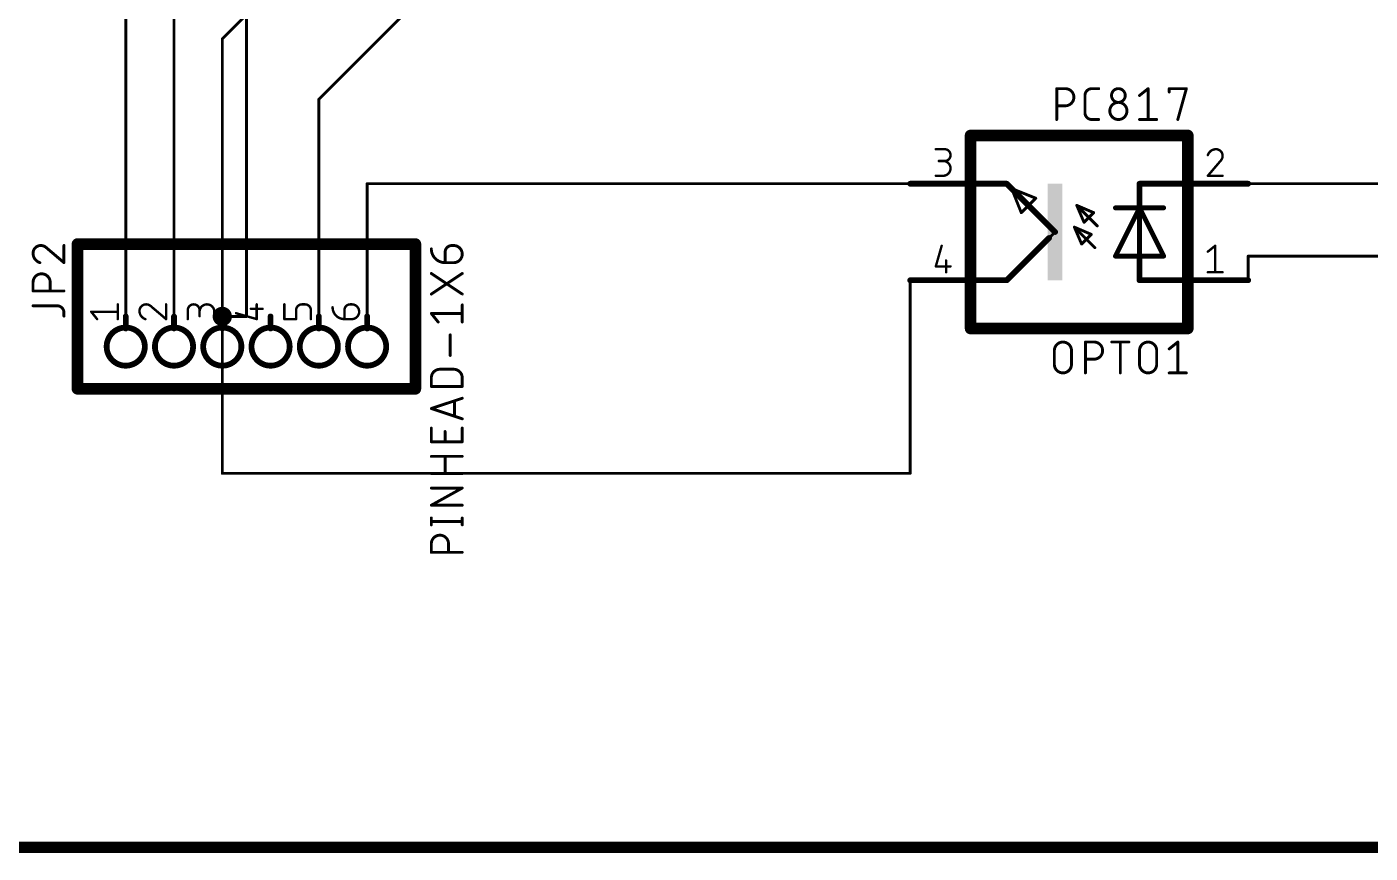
# Model space of a CAD drawing. Extents: x -177 to 163, y -159 to 163.
# Drawn here: x -141.1 to -70.4, y -60.6 to -17.1 of the extents above; entities that cross this region are included whole.
import ezdxf

# ---------------------------------------------------------------- set-up
doc = ezdxf.new("R2010")
doc.units = 0
for name, color, linetype in [('90', 40, 'CONTINUOUS'), ('91', 122, 'CONTINUOUS'), ('94', 12, 'CONTINUOUS'), ('95', 251, 'CONTINUOUS'), ('96', 251, 'CONTINUOUS')]:
    doc.layers.add(name, color=color, linetype=linetype)

# ---------------------------------------------------------------- blocks, each defined once
blk = doc.blocks.new('RECT')
blk.add_solid([(-0.5, -0.5), (0.5, -0.5), (-0.5, 0.5), (0.5, 0.5)])

msp = doc.modelspace()

# ---------------------------------------------------------------- linework, layer by layer
at = {"layer": '90', "const_width": 0.6096}
msp.add_lwpolyline([(-13.335, -60.325), (-177.165, -60.325)], dxfattribs=at)
at = {"layer": '91', "const_width": 0.1524}
for points in [[(-125.73, -20.955), (-107.95, -3.175)], [(-133.35, -32.385), (-133.35, -8.255)], [(-135.89, -32.385), (-135.89, -8.89)], [(-129.54, -14.605), (-129.54, -32.385)], [(-130.81, -17.78), (-129.54, -16.51)], [(-130.81, -32.385), (-130.81, -17.78)], [(-125.73, -32.385), (-125.73, -20.955)], [(-123.19, -32.385), (-123.19, -25.4)], [(-123.19, -25.4), (-94.615, -25.4)], [(-76.835, -25.4), (-54.61, -25.4)], [(-76.835, -30.48), (-76.835, -29.21)], [(-76.835, -29.21), (-54.61, -29.21)], [(-94.615, -30.48), (-94.615, -40.64)], [(-129.54, -32.385), (-130.81, -32.385)], [(-130.81, -40.64), (-130.81, -32.385)], [(-94.615, -40.64), (-130.81, -40.64)]]:
    msp.add_lwpolyline(points, dxfattribs=at)
at = {"layer": '91'}
for points, const_width in [([(-130.7719, -17.78, 1), (-130.8481, -17.78)], 0.0762), ([(-130.8369, -17.7531, 1), (-130.7831, -17.8069)], 0.0762), ([(-125.6919, -20.955, 1), (-125.7681, -20.955)], 0.0762), ([(-125.7569, -20.9281, 1), (-125.7031, -20.9819)], 0.0762), ([(-123.1519, -25.4, 1), (-123.2281, -25.4)], 0.0762), ([(-123.19, -25.3619, 1), (-123.19, -25.4381)], 0.0762), ([(-94.615, -25.4381, 1), (-94.615, -25.3619)], 0.0762), ([(-76.835, -25.3619, 1), (-76.835, -25.4381)], 0.0762), ([(-76.7969, -29.21, 1), (-76.8731, -29.21)], 0.0762), ([(-76.835, -29.1719, 1), (-76.835, -29.2481)], 0.0762), ([(-94.5769, -30.48, 1), (-94.6531, -30.48)], 0.0762), ([(-76.8731, -30.48, 1), (-76.7969, -30.48)], 0.0762), ([(-135.9281, -32.385, 1), (-135.8519, -32.385)], 0.0762), ([(-133.3881, -32.385, 1), (-133.3119, -32.385)], 0.0762), ([(-130.81, -32.639, 1), (-130.81, -32.131, 1), (-130.81, -32.639)], 0.508), ([(-130.81, -32.3469, 1), (-130.81, -32.4231)], 0.0762), ([(-130.7719, -32.385, 1), (-130.8481, -32.385)], 0.0762), ([(-130.8481, -32.385, 1), (-130.7719, -32.385)], 0.0762), ([(-129.5781, -32.385, 1), (-129.5019, -32.385)], 0.0762), ([(-129.54, -32.4231, 1), (-129.54, -32.3469)], 0.0762), ([(-125.7681, -32.385, 1), (-125.6919, -32.385)], 0.0762), ([(-123.2281, -32.385, 1), (-123.1519, -32.385)], 0.0762), ([(-130.81, -40.6019, 1), (-130.81, -40.6781)], 0.0762), ([(-130.8481, -40.64, 1), (-130.7719, -40.64)], 0.0762), ([(-94.6531, -40.64, 1), (-94.5769, -40.64)], 0.0762), ([(-94.615, -40.6781, 1), (-94.615, -40.6019)], 0.0762)]:
    msp.add_lwpolyline(points, format="xyb", dxfattribs=dict(at, const_width=const_width))
at = {"layer": '94'}
for points, const_width in [([(-80.01, -22.86), (-91.44, -22.86)], 0.6096), ([(-91.44, -33.02), (-91.44, -22.86)], 0.6096), ([(-80.01, -33.02), (-80.01, -22.86)], 0.6096), ([(-94.615, -25.4), (-89.535, -25.4)], 0.3048), ([(-94.615, -25.4), (-92.075, -25.4)], 0.1524), ([(-89.535, -25.4), (-92.075, -25.4)], 0.1524), ([(-89.535, -25.4), (-86.995, -27.94)], 0.3048), ([(-89.281, -25.654), (-89.535, -25.4)], 0.1524), ([(-82.55, -25.4), (-82.55, -26.035)], 0.3048), ([(-76.835, -25.4), (-82.55, -25.4)], 0.3048), ([(-76.835, -25.4), (-79.375, -25.4)], 0.1524), ([(-86.995, -27.94), (-89.281, -25.654)], 0.1524), ([(-88.773, -26.924), (-89.281, -25.654)], 0.1524), ([(-89.281, -25.654), (-88.011, -26.162)], 0.1524), ([(-88.011, -26.162), (-88.773, -26.924)], 0.1524), ([(-82.55, -26.035), (-82.55, -26.3525)], 0.3048), ([(-82.55, -26.035), (-82.55, -26.67)], 0.3048), ([(-85.852, -26.543), (-84.963, -26.924)], 0.1524), ([(-85.471, -27.432), (-85.852, -26.543)], 0.1524), ([(-84.7725, -27.6225), (-85.852, -26.543)], 0.1524), ([(-84.963, -26.924), (-85.471, -27.432)], 0.1524), ([(-82.55, -26.67), (-83.82, -29.21)], 0.254), ([(-82.55, -26.67), (-83.82, -26.67)], 0.254), ([(-82.55, -26.67), (-82.55, -26.9875)], 0.3048), ([(-81.28, -29.21), (-82.55, -26.67)], 0.254), ([(-81.28, -26.67), (-82.55, -26.67)], 0.254), ([(-82.55, -26.3525), (-82.55, -26.67)], 0.1524), ([(-82.55, -29.21), (-82.55, -26.9875)], 0.254), ([(-89.535, -30.48), (-87.3125, -28.2575)], 0.3048), ([(-87.3125, -28.2575), (-86.995, -27.94)], 0.1524), ([(-84.8995, -28.7655), (-85.979, -27.686)], 0.1524), ([(-85.979, -27.686), (-85.09, -28.067)], 0.1524), ([(-85.598, -28.575), (-85.979, -27.686)], 0.1524), ([(-85.09, -28.067), (-85.598, -28.575)], 0.1524), ([(-138.43, -36.195), (-138.43, -28.575)], 0.6096), ([(-138.43, -28.575), (-120.65, -28.575)], 0.6096), ([(-120.65, -28.575), (-120.65, -36.195)], 0.6096), ([(-82.55, -29.21), (-83.82, -29.21)], 0.254), ([(-82.55, -30.48), (-82.55, -29.21)], 0.3048), ([(-81.28, -29.21), (-82.55, -29.21)], 0.254), ([(-94.615, -30.48), (-89.535, -30.48)], 0.3048), ([(-80.645, -30.48), (-82.55, -30.48)], 0.3048), ([(-76.835, -30.48), (-80.645, -30.48)], 0.3048), ([(-94.615, -30.48), (-92.075, -30.48)], 0.1524), ([(-89.535, -30.48), (-92.075, -30.48)], 0.1524), ([(-80.645, -30.48), (-79.375, -30.48)], 0.1524), ([(-76.835, -30.48), (-79.375, -30.48)], 0.1524), ([(-135.89, -32.385), (-135.89, -33.02)], 0.3048), ([(-135.89, -32.385), (-135.89, -32.9438)], 0.1524), ([(-133.35, -32.385), (-133.35, -33.02)], 0.3048), ([(-133.35, -32.385), (-133.35, -32.9438)], 0.1524), ([(-130.81, -32.385), (-130.81, -33.02)], 0.3048), ([(-130.81, -32.385), (-130.81, -32.9438)], 0.1524), ([(-128.27, -32.385), (-128.27, -33.02)], 0.3048), ([(-128.27, -32.385), (-128.27, -32.9438)], 0.1524), ([(-125.73, -32.385), (-125.73, -33.02)], 0.3048), ([(-125.73, -32.385), (-125.73, -32.9438)], 0.1524), ([(-123.19, -32.385), (-123.19, -33.02)], 0.3048), ([(-123.19, -32.385), (-123.19, -32.9438)], 0.1524), ([(-80.01, -33.02), (-91.44, -33.02)], 0.6096), ([(-120.65, -36.195), (-138.43, -36.195)], 0.6096)]:
    msp.add_lwpolyline(points, dxfattribs=dict(at, const_width=const_width))
for points, const_width in [([(-91.44, -22.7076, 1), (-91.44, -23.0124)], 0.3048), ([(-91.2876, -22.86, 1), (-91.5924, -22.86)], 0.3048), ([(-79.8576, -22.86, 1), (-80.1624, -22.86)], 0.3048), ([(-80.01, -23.0124, 1), (-80.01, -22.7076)], 0.3048), ([(-94.615, -25.3238, 1), (-94.615, -25.4762)], 0.1524), ([(-94.615, -25.3619, 1), (-94.615, -25.4381)], 0.0762), ([(-92.075, -25.3619, 1), (-92.075, -25.4381)], 0.0762), ([(-92.075, -25.4381, 1), (-92.075, -25.3619)], 0.0762), ([(-89.4811, -25.3461, 1), (-89.5889, -25.4539)], 0.1524), ([(-89.535, -25.4762, 1), (-89.535, -25.3238)], 0.1524), ([(-89.5081, -25.3731, 1), (-89.5619, -25.4269)], 0.0762), ([(-89.535, -25.4381, 1), (-89.535, -25.3619)], 0.0762), ([(-82.4738, -25.4, 1), (-82.6262, -25.4)], 0.1524), ([(-82.55, -25.3238, 1), (-82.55, -25.4762)], 0.1524), ([(-79.375, -25.3619, 1), (-79.375, -25.4381)], 0.0762), ([(-76.835, -25.4762, 1), (-76.835, -25.3238)], 0.1524), ([(-76.835, -25.4381, 1), (-76.835, -25.3619)], 0.0762), ([(-89.2456, -25.6399, 1), (-89.3164, -25.6681)], 0.0762), ([(-89.2669, -25.6186, 1), (-89.2951, -25.6894)], 0.0762), ([(-89.2541, -25.6271, 1), (-89.3079, -25.6809)], 0.0762), ([(-89.3079, -25.6809, 1), (-89.2541, -25.6271)], 0.0762), ([(-87.9841, -26.1889, 1), (-88.0379, -26.1351)], 0.0762), ([(-88.0251, -26.1974, 1), (-87.9969, -26.1266)], 0.0762), ([(-82.4738, -26.035, 1), (-82.6262, -26.035)], 0.1524), ([(-82.4738, -26.035, 1), (-82.6262, -26.035)], 0.1524), ([(-82.6262, -26.035, 1), (-82.4738, -26.035)], 0.1524), ([(-85.837, -26.508, 1), (-85.867, -26.578)], 0.0762), ([(-85.817, -26.528, 1), (-85.887, -26.558)], 0.0762), ([(-85.8251, -26.5161, 1), (-85.8789, -26.5699)], 0.0762), ([(-84.9361, -26.9509, 1), (-84.9899, -26.8971)], 0.0762), ([(-84.978, -26.959, 1), (-84.948, -26.889)], 0.0762), ([(-83.82, -26.6065, 1), (-83.82, -26.7335)], 0.127), ([(-82.6262, -26.3525, 1), (-82.4738, -26.3525)], 0.1524), ([(-82.4738, -26.67, 1), (-82.6262, -26.67)], 0.1524), ([(-82.6262, -26.67, 1), (-82.4738, -26.67)], 0.1524), ([(-82.4932, -26.6416, 1), (-82.6068, -26.6984)], 0.127), ([(-82.55, -26.6065, 1), (-82.55, -26.7335)], 0.127), ([(-82.4932, -26.6984, 1), (-82.6068, -26.6416)], 0.127), ([(-82.5119, -26.3525, 1), (-82.5881, -26.3525)], 0.0762), ([(-82.5881, -26.67, 1), (-82.5119, -26.67)], 0.0762), ([(-82.55, -26.7335, 1), (-82.55, -26.6065)], 0.127), ([(-81.28, -26.7335, 1), (-81.28, -26.6065)], 0.127), ([(-88.7999, -26.8971, 1), (-88.7461, -26.9509)], 0.0762), ([(-88.8084, -26.9381, 1), (-88.7376, -26.9099)], 0.0762), ([(-85.4979, -27.4051, 1), (-85.4441, -27.4589)], 0.0762), ([(-85.506, -27.447, 1), (-85.436, -27.417)], 0.0762), ([(-84.7994, -27.6494, 1), (-84.7456, -27.5956)], 0.0762), ([(-82.6262, -26.9875, 1), (-82.4738, -26.9875)], 0.1524), ([(-82.4865, -26.9875, 1), (-82.6135, -26.9875)], 0.127), ([(-87.2586, -28.3114, 1), (-87.3664, -28.2036)], 0.1524), ([(-87.3394, -28.2306, 1), (-87.2856, -28.2844)], 0.0762), ([(-87.0489, -27.9939, 1), (-86.9411, -27.8861)], 0.1524), ([(-86.9681, -27.9669, 1), (-87.0219, -27.9131)], 0.0762), ([(-87.0219, -27.9669, 1), (-86.9681, -27.9131)], 0.0762), ([(-85.964, -27.651, 1), (-85.994, -27.721)], 0.0762), ([(-85.944, -27.671, 1), (-86.014, -27.701)], 0.0762), ([(-85.9521, -27.6591, 1), (-86.0059, -27.7129)], 0.0762), ([(-85.0631, -28.0939, 1), (-85.1169, -28.0401)], 0.0762), ([(-85.105, -28.102, 1), (-85.075, -28.032)], 0.0762), ([(-138.2776, -28.575, 1), (-138.5824, -28.575)], 0.3048), ([(-138.43, -28.4226, 1), (-138.43, -28.7274)], 0.3048), ([(-120.4976, -28.575, 1), (-120.8024, -28.575)], 0.3048), ([(-120.65, -28.7274, 1), (-120.65, -28.4226)], 0.3048), ([(-85.6249, -28.5481, 1), (-85.5711, -28.6019)], 0.0762), ([(-85.633, -28.59, 1), (-85.563, -28.56)], 0.0762), ([(-84.9264, -28.7924, 1), (-84.8726, -28.7386)], 0.0762), ([(-83.82, -29.1465, 1), (-83.82, -29.2735)], 0.127), ([(-83.8768, -29.1816, 1), (-83.7632, -29.2384)], 0.127), ([(-82.4738, -29.21, 1), (-82.6262, -29.21)], 0.1524), ([(-82.55, -29.1465, 1), (-82.55, -29.2735)], 0.127), ([(-82.6135, -29.21, 1), (-82.4865, -29.21)], 0.127), ([(-82.55, -29.2735, 1), (-82.55, -29.1465)], 0.127), ([(-81.3368, -29.2384, 1), (-81.2232, -29.1816)], 0.127), ([(-81.28, -29.2735, 1), (-81.28, -29.1465)], 0.127), ([(-94.615, -30.4038, 1), (-94.615, -30.5562)], 0.1524), ([(-89.5889, -30.4261, 1), (-89.4811, -30.5339)], 0.1524), ([(-89.535, -30.5562, 1), (-89.535, -30.4038)], 0.1524), ([(-82.55, -30.4038, 1), (-82.55, -30.5562)], 0.1524), ([(-80.645, -30.4038, 1), (-80.645, -30.5562)], 0.1524), ([(-80.645, -30.5562, 1), (-80.645, -30.4038)], 0.1524), ([(-76.835, -30.5562, 1), (-76.835, -30.4038)], 0.1524), ([(-94.615, -30.4419, 1), (-94.615, -30.5181)], 0.0762), ([(-92.075, -30.4419, 1), (-92.075, -30.5181)], 0.0762), ([(-92.075, -30.5181, 1), (-92.075, -30.4419)], 0.0762), ([(-89.535, -30.5181, 1), (-89.535, -30.4419)], 0.0762), ([(-82.6262, -30.48, 1), (-82.4738, -30.48)], 0.1524), ([(-80.645, -30.4419, 1), (-80.645, -30.5181)], 0.0762), ([(-79.375, -30.4419, 1), (-79.375, -30.5181)], 0.0762), ([(-79.375, -30.5181, 1), (-79.375, -30.4419)], 0.0762), ([(-76.835, -30.5181, 1), (-76.835, -30.4419)], 0.0762), ([(-135.8138, -32.385, 1), (-135.9662, -32.385)], 0.1524), ([(-135.8519, -32.385, 1), (-135.9281, -32.385)], 0.0762), ([(-133.2738, -32.385, 1), (-133.4262, -32.385)], 0.1524), ([(-133.3119, -32.385, 1), (-133.3881, -32.385)], 0.0762), ([(-130.7338, -32.385, 1), (-130.8862, -32.385)], 0.1524), ([(-130.7719, -32.385, 1), (-130.8481, -32.385)], 0.0762), ([(-128.1938, -32.385, 1), (-128.3462, -32.385)], 0.1524), ([(-128.2319, -32.385, 1), (-128.3081, -32.385)], 0.0762), ([(-125.6538, -32.385, 1), (-125.8062, -32.385)], 0.1524), ([(-125.6919, -32.385, 1), (-125.7681, -32.385)], 0.0762), ([(-123.1138, -32.385, 1), (-123.2662, -32.385)], 0.1524), ([(-123.1519, -32.385, 1), (-123.2281, -32.385)], 0.0762), ([(-135.89, -34.9765, 1), (-135.89, -32.9685, 1), (-135.89, -34.9765)], 0.3048), ([(-135.89, -34.925, 1), (-135.89, -32.9438, 1), (-135.89, -34.925)], 0.1524), ([(-135.9662, -33.02, 1), (-135.8138, -33.02)], 0.1524), ([(-135.9281, -32.9438, 1), (-135.8519, -32.9438)], 0.0762), ([(-133.35, -34.9765, 1), (-133.35, -32.9685, 1), (-133.35, -34.9765)], 0.3048), ([(-133.35, -34.925, 1), (-133.35, -32.9438, 1), (-133.35, -34.925)], 0.1524), ([(-133.4262, -33.02, 1), (-133.2738, -33.02)], 0.1524), ([(-133.3881, -32.9438, 1), (-133.3119, -32.9438)], 0.0762), ([(-130.81, -34.9765, 1), (-130.81, -32.9685, 1), (-130.81, -34.9765)], 0.3048), ([(-130.81, -34.925, 1), (-130.81, -32.9438, 1), (-130.81, -34.925)], 0.1524), ([(-130.8862, -33.02, 1), (-130.7338, -33.02)], 0.1524), ([(-130.8481, -32.9438, 1), (-130.7719, -32.9438)], 0.0762), ([(-128.27, -34.9765, 1), (-128.27, -32.9685, 1), (-128.27, -34.9765)], 0.3048), ([(-128.27, -34.925, 1), (-128.27, -32.9438, 1), (-128.27, -34.925)], 0.1524), ([(-128.3462, -33.02, 1), (-128.1938, -33.02)], 0.1524), ([(-128.3081, -32.9438, 1), (-128.2319, -32.9438)], 0.0762), ([(-125.73, -34.9765, 1), (-125.73, -32.9685, 1), (-125.73, -34.9765)], 0.3048), ([(-125.73, -34.925, 1), (-125.73, -32.9438, 1), (-125.73, -34.925)], 0.1524), ([(-125.8062, -33.02, 1), (-125.6538, -33.02)], 0.1524), ([(-125.7681, -32.9438, 1), (-125.6919, -32.9438)], 0.0762), ([(-123.19, -34.9765, 1), (-123.19, -32.9685, 1), (-123.19, -34.9765)], 0.3048), ([(-123.19, -34.925, 1), (-123.19, -32.9438, 1), (-123.19, -34.925)], 0.1524), ([(-123.2662, -33.02, 1), (-123.1138, -33.02)], 0.1524), ([(-123.2281, -32.9438, 1), (-123.1519, -32.9438)], 0.0762), ([(-91.44, -32.8676, 1), (-91.44, -33.1724)], 0.3048), ([(-91.5924, -33.02, 1), (-91.2876, -33.02)], 0.3048), ([(-80.1624, -33.02, 1), (-79.8576, -33.02)], 0.3048), ([(-80.01, -33.1724, 1), (-80.01, -32.8676)], 0.3048), ([(-138.43, -36.0426, 1), (-138.43, -36.3474)], 0.3048), ([(-138.5824, -36.195, 1), (-138.2776, -36.195)], 0.3048), ([(-120.8024, -36.195, 1), (-120.4976, -36.195)], 0.3048), ([(-120.65, -36.3474, 1), (-120.65, -36.0426)], 0.3048)]:
    msp.add_lwpolyline(points, format="xyb", dxfattribs=dict(at, const_width=const_width))
at = {"layer": '95'}
for points, const_width in [([(-93.2702, -23.5839), (-92.8045, -23.5839)], 0.127), ([(-92.8045, -24.2048), (-93.115, -24.2048)], 0.127), ([(-78.2962, -24.2048), (-78.9559, -24.9809)], 0.127), ([(-93.2702, -24.9809), (-92.8822, -24.9809)], 0.127), ([(-78.9559, -24.9809), (-78.1798, -24.9809)], 0.127), ([(-140.0443, -28.7867), (-139.1412, -29.5543)], 0.1524), ([(-139.1412, -29.5543), (-139.1412, -28.6512)], 0.1524), ([(-92.9598, -28.6639), (-93.2702, -29.7505)], 0.127), ([(-78.9559, -28.9743), (-78.5678, -28.6639)], 0.127), ([(-78.5678, -28.6639), (-78.5678, -30.0609)], 0.127), ([(-92.7269, -29.44), (-92.7269, -30.0609)], 0.127), ([(-93.2702, -29.7505), (-92.4941, -29.7505)], 0.127), ([(-78.9559, -30.0609), (-78.1798, -30.0609)], 0.127), ([(-140.7668, -31.0442), (-140.7668, -30.5927)], 0.1524), ([(-139.1412, -31.0442), (-140.7668, -31.0442)], 0.1524), ([(-139.8637, -30.5927), (-139.8637, -31.0442)], 0.1524), ([(-140.7668, -31.8241), (-139.5024, -31.8241)], 0.1524), ([(-136.3091, -32.5247), (-136.3091, -31.7486)], 0.127), ([(-134.5452, -31.865), (-133.7691, -32.5247)], 0.127), ([(-133.7691, -32.5247), (-133.7691, -31.7486)], 0.127), ([(-128.9995, -32.5247), (-128.9995, -31.7486)], 0.127), ([(-127.5461, -32.5247), (-127.5461, -31.7486)], 0.127), ([(-126.4595, -31.7486), (-126.6148, -31.7486)], 0.127), ([(-124.0748, -31.7486), (-123.9972, -31.7486)], 0.127), ([(-139.1412, -32.1854), (-139.1412, -32.366)], 0.1524), ([(-137.3957, -32.5247), (-137.7061, -32.1366)], 0.127), ([(-137.7061, -32.1366), (-136.3091, -32.1366)], 0.127), ([(-132.6261, -32.5247), (-132.6261, -32.059)], 0.127), ([(-132.0052, -32.059), (-132.0052, -32.3695)], 0.127), ([(-131.2291, -32.5247), (-131.2291, -32.1366)], 0.127), ([(-130.0861, -32.2143), (-128.9995, -32.5247)], 0.127), ([(-129.31, -31.9814), (-128.6891, -31.9814)], 0.127), ([(-126.9252, -32.5247), (-127.5461, -32.5247)], 0.127), ([(-126.9252, -32.059), (-126.9252, -32.5247)], 0.127), ([(-126.1491, -32.5247), (-126.1491, -32.059)], 0.127), ([(-124.3852, -32.5247), (-124.3852, -32.059)], 0.127), ([(-123.9972, -32.5247), (-124.3852, -32.5247)], 0.127), ([(-85.3971, -35.3568), (-85.3971, -33.7312)], 0.1524), ([(-85.3971, -33.7312), (-84.9455, -33.7312)], 0.1524), ([(-84.0113, -33.7312), (-83.1082, -33.7312)], 0.1524), ([(-83.5598, -35.3568), (-83.5598, -33.7312)], 0.1524), ([(-80.9893, -34.0924), (-80.5378, -33.7312)], 0.1524), ([(-80.5378, -33.7312), (-80.5378, -35.3568)], 0.1524), ([(-87.0334, -34.9052), (-87.0334, -34.1828)], 0.1524), ([(-86.1303, -34.1828), (-86.1303, -34.9052)], 0.1524), ([(-84.9455, -34.6343), (-85.3971, -34.6343)], 0.1524), ([(-82.5524, -34.9052), (-82.5524, -34.1828)], 0.1524), ([(-81.6493, -34.1828), (-81.6493, -34.9052)], 0.1524), ([(-80.9893, -35.3568), (-80.0862, -35.3568)], 0.1524)]:
    msp.add_lwpolyline(points, dxfattribs=dict(at, const_width=const_width))
for points, const_width in [([(-93.2702, -23.5522, 1), (-93.2702, -23.6156)], 0.0635), ([(-92.8045, -24.2048, 1), (-92.8045, -23.5839)], 0.127), ([(-92.8045, -23.5522, 1), (-92.8045, -23.6156)], 0.0635), ([(-92.8045, -23.6156, 1), (-92.8045, -23.5522)], 0.0635), ([(-78.529, -23.5839, 0.3252), (-78.9559, -23.8943)], 0.127), ([(-78.9861, -23.8846, 1), (-78.9257, -23.9041)], 0.0635), ([(-78.1798, -23.9332, 0.4142), (-78.529, -23.5839)], 0.127), ([(-78.529, -23.5522, 1), (-78.529, -23.6156)], 0.0635), ([(-78.529, -23.6156, 1), (-78.529, -23.5522)], 0.0635), ([(-78.2962, -24.2048, 0.2053), (-78.1798, -23.9332)], 0.127), ([(-78.148, -23.9331, 1), (-78.2115, -23.9332)], 0.0635), ([(-78.2115, -23.9332, 1), (-78.148, -23.9332)], 0.0635), ([(-93.115, -24.173, 1), (-93.115, -24.2365)], 0.0635), ([(-92.8822, -24.173, 1), (-92.8822, -24.2365)], 0.0635), ([(-92.8822, -24.9809, 1), (-92.8822, -24.2048)], 0.127), ([(-92.8045, -24.173, 1), (-92.8045, -24.2365)], 0.0635), ([(-92.8045, -24.2365, 1), (-92.8045, -24.173)], 0.0635), ([(-78.3181, -24.1818, 1), (-78.2743, -24.2278)], 0.0635), ([(-78.272, -24.2254, 1), (-78.3204, -24.1842)], 0.0635), ([(-93.2702, -24.9492, 1), (-93.2702, -25.0127)], 0.0635), ([(-92.8822, -24.9492, 1), (-92.8822, -25.0127)], 0.0635), ([(-92.8822, -25.0127, 1), (-92.8822, -24.9492)], 0.0635), ([(-78.9559, -24.9492, 1), (-78.9559, -25.0127)], 0.0635), ([(-78.9801, -24.9603, 1), (-78.9317, -25.0015)], 0.0635), ([(-78.1798, -25.0127, 1), (-78.1798, -24.9492)], 0.0635), ([(-140.3604, -28.6512, 0.4142), (-140.7668, -29.0576)], 0.1524), ([(-140.0443, -28.7867, 0.2053), (-140.3604, -28.6512)], 0.1524), ([(-140.3604, -28.6131, 1), (-140.3604, -28.6893)], 0.0762), ([(-140.3604, -28.6893, 1), (-140.3604, -28.6131)], 0.0762), ([(-140.0196, -28.7576, 1), (-140.069, -28.8157)], 0.0762), ([(-140.0719, -28.8129, 1), (-140.0167, -28.7604)], 0.0762), ([(-139.1031, -28.6512, 1), (-139.1793, -28.6512)], 0.0762), ([(-92.9292, -28.6726, 1), (-92.9903, -28.6552)], 0.0635), ([(-78.9757, -28.9496, 1), (-78.9361, -28.9991)], 0.0635), ([(-78.5361, -28.6639, 1), (-78.5996, -28.6639)], 0.0635), ([(-78.548, -28.6887, 1), (-78.5877, -28.6391)], 0.0635), ([(-140.7668, -29.0576, 0.3252), (-140.4056, -29.5543)], 0.1524), ([(-140.7287, -29.0576, 1), (-140.8049, -29.0576)], 0.0762), ([(-140.8049, -29.0576, 1), (-140.7287, -29.0576)], 0.0762), ([(-140.4173, -29.5906, 1), (-140.3938, -29.5181)], 0.0762), ([(-139.1793, -29.5543, 1), (-139.1031, -29.5543)], 0.0762), ([(-139.1659, -29.5833, 1), (-139.1165, -29.5253)], 0.0762), ([(-92.6952, -29.44, 1), (-92.7587, -29.44)], 0.0635), ([(-139.8637, -30.5927, 1), (-140.7668, -30.5927)], 0.1524), ([(-93.2702, -29.7187, 1), (-93.2702, -29.7822)], 0.0635), ([(-93.3007, -29.7417, 1), (-93.2397, -29.7592)], 0.0635), ([(-92.7587, -30.0609, 1), (-92.6952, -30.0609)], 0.0635), ([(-92.4941, -29.7822, 1), (-92.4941, -29.7187)], 0.0635), ([(-78.9559, -30.0292, 1), (-78.9559, -30.0926)], 0.0635), ([(-78.5996, -30.0609, 1), (-78.5361, -30.0609)], 0.0635), ([(-78.1798, -30.0926, 1), (-78.1798, -30.0292)], 0.0635), ([(-140.7287, -30.5927, 1), (-140.8049, -30.5927)], 0.0762), ([(-140.8049, -30.5927, 1), (-140.7287, -30.5927)], 0.0762), ([(-140.7668, -31.0061, 1), (-140.7668, -31.0823)], 0.0762), ([(-140.8049, -31.0442, 1), (-140.7287, -31.0442)], 0.0762), ([(-139.8256, -30.5927, 1), (-139.9018, -30.5927)], 0.0762), ([(-139.9018, -30.5927, 1), (-139.8256, -30.5927)], 0.0762), ([(-139.9018, -31.0442, 1), (-139.8256, -31.0442)], 0.0762), ([(-139.1412, -31.0823, 1), (-139.1412, -31.0061)], 0.0762), ([(-140.7668, -31.786, 1), (-140.7668, -31.8622)], 0.0762), ([(-139.1412, -32.1854, 0.4142), (-139.5024, -31.8241)], 0.1524), ([(-139.5024, -31.786, 1), (-139.5024, -31.8622)], 0.0762), ([(-139.5024, -31.8622, 1), (-139.5024, -31.786)], 0.0762), ([(-136.2774, -31.7486, 1), (-136.3408, -31.7486)], 0.0635), ([(-134.8169, -31.7486, 0.4142), (-135.1661, -32.0978)], 0.127), ([(-134.8168, -31.7168, 1), (-134.8169, -31.7803)], 0.0635), ([(-134.5452, -31.865, 0.2053), (-134.8169, -31.7486)], 0.127), ([(-134.8169, -31.7803, 1), (-134.8169, -31.7168)], 0.0635), ([(-134.5246, -31.8408, 1), (-134.5658, -31.8892)], 0.0635), ([(-133.7374, -31.7486, 1), (-133.8008, -31.7486)], 0.0635), ([(-132.0052, -32.059, 1), (-132.6261, -32.059)], 0.127), ([(-131.2291, -32.1366, 1), (-132.0052, -32.1366)], 0.127), ([(-128.9678, -31.7486, 1), (-129.0313, -31.7486)], 0.0635), ([(-127.5144, -31.7486, 1), (-127.5779, -31.7486)], 0.0635), ([(-126.6148, -31.7486, 0.4142), (-126.9252, -32.059)], 0.127), ([(-126.6148, -31.7168, 1), (-126.6148, -31.7803)], 0.0635), ([(-126.6148, -31.7803, 1), (-126.6148, -31.7168)], 0.0635), ([(-126.1491, -32.059, 0.4142), (-126.4595, -31.7486)], 0.127), ([(-126.4595, -31.7168, 1), (-126.4595, -31.7803)], 0.0635), ([(-126.4595, -31.7803, 1), (-126.4595, -31.7168)], 0.0635), ([(-124.0748, -31.7486, 0.4142), (-124.3852, -32.059)], 0.127), ([(-124.0748, -31.7168, 1), (-124.0748, -31.7803)], 0.0635), ([(-124.0748, -31.7803, 1), (-124.0748, -31.7168)], 0.0635), ([(-123.9972, -32.5247, 1), (-123.9972, -31.7486)], 0.127), ([(-123.9972, -31.7168, 1), (-123.9972, -31.7803)], 0.0635), ([(-123.9972, -31.7803, 1), (-123.9972, -31.7168)], 0.0635), ([(-139.1031, -32.1854, 1), (-139.1793, -32.1854)], 0.0762), ([(-139.1793, -32.1854, 1), (-139.1031, -32.1854)], 0.0762), ([(-139.1793, -32.366, 1), (-139.1031, -32.366)], 0.0762), ([(-137.6813, -32.1168, 1), (-137.7309, -32.1565)], 0.0635), ([(-137.7061, -32.1049, 1), (-137.7061, -32.1684)], 0.0635), ([(-137.4204, -32.5445, 1), (-137.3709, -32.5049)], 0.0635), ([(-136.3408, -32.5247, 1), (-136.2774, -32.5247)], 0.0635), ([(-136.3091, -32.1684, 1), (-136.3091, -32.1049)], 0.0635), ([(-135.1661, -32.0978, 0.3252), (-134.8557, -32.5247)], 0.127), ([(-135.1344, -32.0978, 1), (-135.1978, -32.0978)], 0.0635), ([(-135.1978, -32.0978, 1), (-135.1344, -32.0978)], 0.0635), ([(-134.8654, -32.5549, 1), (-134.8459, -32.4945)], 0.0635), ([(-134.5682, -31.8869, 1), (-134.5222, -31.8431)], 0.0635), ([(-133.8008, -32.5247, 1), (-133.7374, -32.5247)], 0.0635), ([(-133.7897, -32.5489, 1), (-133.7485, -32.5005)], 0.0635), ([(-132.5944, -32.059, 1), (-132.6578, -32.059)], 0.0635), ([(-132.6578, -32.059, 1), (-132.5944, -32.059)], 0.0635), ([(-132.6578, -32.5247, 1), (-132.5944, -32.5247)], 0.0635), ([(-131.9735, -32.059, 1), (-132.037, -32.059)], 0.0635), ([(-132.037, -32.059, 1), (-131.9735, -32.059)], 0.0635), ([(-132.037, -32.1366, 1), (-131.9735, -32.1366)], 0.0635), ([(-132.037, -32.3695, 1), (-131.9735, -32.3695)], 0.0635), ([(-131.1974, -32.1366, 1), (-131.2609, -32.1366)], 0.0635), ([(-131.2609, -32.1366, 1), (-131.1974, -32.1366)], 0.0635), ([(-131.2609, -32.5247, 1), (-131.1974, -32.5247)], 0.0635), ([(-130.0774, -32.1837, 1), (-130.0948, -32.2448)], 0.0635), ([(-129.31, -31.9497, 1), (-129.31, -32.0132)], 0.0635), ([(-129.0313, -32.5247, 1), (-128.9678, -32.5247)], 0.0635), ([(-129.0083, -32.5552, 1), (-128.9908, -32.4942)], 0.0635), ([(-128.6891, -32.0132, 1), (-128.6891, -31.9497)], 0.0635), ([(-127.5779, -32.5247, 1), (-127.5144, -32.5247)], 0.0635), ([(-127.5461, -32.493, 1), (-127.5461, -32.5565)], 0.0635), ([(-126.8935, -32.059, 1), (-126.957, -32.059)], 0.0635), ([(-126.957, -32.059, 1), (-126.8935, -32.059)], 0.0635), ([(-126.957, -32.5247, 1), (-126.8935, -32.5247)], 0.0635), ([(-126.9252, -32.5565, 1), (-126.9252, -32.493)], 0.0635), ([(-126.1174, -32.059, 1), (-126.1809, -32.059)], 0.0635), ([(-126.1809, -32.059, 1), (-126.1174, -32.059)], 0.0635), ([(-126.1809, -32.5247, 1), (-126.1174, -32.5247)], 0.0635), ([(-125.0061, -31.9038, 0.4142), (-124.3852, -32.5247)], 0.127), ([(-124.9743, -31.9038, 1), (-125.0378, -31.9038)], 0.0635), ([(-124.3535, -32.059, 1), (-124.417, -32.059)], 0.0635), ([(-124.417, -32.059, 1), (-124.3535, -32.059)], 0.0635), ([(-124.417, -32.5247, 1), (-124.3535, -32.5247)], 0.0635), ([(-124.3852, -32.493, 1), (-124.3852, -32.5565)], 0.0635), ([(-124.3852, -32.5565, 1), (-124.3852, -32.493)], 0.0635), ([(-123.9972, -32.4929, 1), (-123.9972, -32.5564)], 0.0635), ([(-123.9972, -32.5565, 1), (-123.9972, -32.493)], 0.0635), ([(-86.1303, -34.1828, 1), (-87.0334, -34.1828)], 0.1524), ([(-85.359, -33.7312, 1), (-85.4352, -33.7312)], 0.0762), ([(-85.3971, -33.6931, 1), (-85.3971, -33.7693)], 0.0762), ([(-84.9455, -34.6343, 1), (-84.9455, -33.7312)], 0.1524), ([(-84.9455, -33.6931, 1), (-84.9455, -33.7693)], 0.0762), ([(-84.9455, -33.7693, 1), (-84.9455, -33.6931)], 0.0762), ([(-84.0113, -33.6931, 1), (-84.0113, -33.7693)], 0.0762), ([(-83.5217, -33.7312, 1), (-83.5979, -33.7312)], 0.0762), ([(-83.1082, -33.7693, 1), (-83.1082, -33.6931)], 0.0762), ([(-81.6493, -34.1828, 1), (-82.5524, -34.1828)], 0.1524), ([(-80.4997, -33.7312, 1), (-80.5759, -33.7312)], 0.0762), ([(-80.514, -33.761, 1), (-80.5616, -33.7014)], 0.0762), ([(-86.9953, -34.1828, 1), (-87.0715, -34.1828)], 0.0762), ([(-87.0715, -34.1828, 1), (-86.9953, -34.1828)], 0.0762), ([(-86.0922, -34.1828, 1), (-86.1684, -34.1828)], 0.0762), ([(-86.1684, -34.1828, 1), (-86.0922, -34.1828)], 0.0762), ([(-85.3971, -34.5962, 1), (-85.3971, -34.6724)], 0.0762), ([(-84.9455, -34.5962, 1), (-84.9455, -34.6724)], 0.0762), ([(-84.9455, -34.6724, 1), (-84.9455, -34.5962)], 0.0762), ([(-82.5143, -34.1828, 1), (-82.5905, -34.1828)], 0.0762), ([(-82.5905, -34.1828, 1), (-82.5143, -34.1828)], 0.0762), ([(-81.6112, -34.1828, 1), (-81.6874, -34.1828)], 0.0762), ([(-81.6874, -34.1828, 1), (-81.6112, -34.1828)], 0.0762), ([(-81.0131, -34.0627, 1), (-80.9655, -34.1222)], 0.0762), ([(-87.0334, -34.9052, 1), (-86.1303, -34.9052)], 0.1524), ([(-86.9953, -34.9052, 1), (-87.0715, -34.9052)], 0.0762), ([(-87.0715, -34.9052, 1), (-86.9953, -34.9052)], 0.0762), ([(-86.0922, -34.9052, 1), (-86.1684, -34.9052)], 0.0762), ([(-86.1684, -34.9052, 1), (-86.0922, -34.9052)], 0.0762), ([(-85.4352, -35.3568, 1), (-85.359, -35.3568)], 0.0762), ([(-83.5979, -35.3568, 1), (-83.5217, -35.3568)], 0.0762), ([(-82.5524, -34.9052, 1), (-81.6493, -34.9052)], 0.1524), ([(-82.5143, -34.9052, 1), (-82.5905, -34.9052)], 0.0762), ([(-82.5905, -34.9052, 1), (-82.5143, -34.9052)], 0.0762), ([(-81.6112, -34.9052, 1), (-81.6874, -34.9052)], 0.0762), ([(-81.6874, -34.9052, 1), (-81.6112, -34.9052)], 0.0762), ([(-80.9893, -35.3187, 1), (-80.9893, -35.3949)], 0.0762), ([(-80.5759, -35.3568, 1), (-80.4997, -35.3568)], 0.0762), ([(-80.0862, -35.3949, 1), (-80.0862, -35.3187)], 0.0762)]:
    msp.add_lwpolyline(points, format="xyb", dxfattribs=dict(at, const_width=const_width))
at = {"layer": '96', "const_width": 0.1524}
for points in [[(-86.9081, -22.0218), (-86.9081, -20.3962)], [(-86.9081, -20.3962), (-86.4565, -20.3962)], [(-85.0609, -20.3962), (-84.6996, -20.3962)], [(-82.5524, -20.7574), (-82.1009, -20.3962)], [(-82.1009, -20.3962), (-82.1009, -22.0218)], [(-80.9893, -20.5768), (-80.9893, -20.3962)], [(-80.9893, -20.3962), (-80.0862, -20.3962)], [(-80.0862, -20.3962), (-80.5378, -22.0218)], [(-85.4221, -21.6606), (-85.4221, -20.7574)], [(-86.4565, -21.2993), (-86.9081, -21.2993)], [(-84.6996, -22.0218), (-85.0609, -22.0218)], [(-82.5524, -22.0218), (-81.6493, -22.0218)], [(-119.0893, -29.5543), (-119.0893, -29.0124)], [(-118.7281, -28.6512), (-118.6378, -28.6512)], [(-118.6378, -29.5543), (-119.0893, -29.5543)], [(-118.1862, -31.2077), (-119.8118, -30.124)], [(-119.8118, -31.2077), (-118.1862, -30.124)], [(-118.1862, -32.6806), (-118.1862, -31.7774)], [(-119.4506, -32.6806), (-119.8118, -32.229)], [(-119.8118, -32.229), (-118.1862, -32.229)], [(-118.8184, -34.4382), (-118.8184, -33.3545)], [(-119.3602, -35.1642), (-118.6378, -35.1642)], [(-119.8118, -36.0673), (-119.8118, -35.6158)], [(-118.1862, -36.0673), (-119.8118, -36.0673)], [(-118.1862, -35.6158), (-118.1862, -36.0673)], [(-119.8118, -37.231), (-118.1862, -36.6891)], [(-118.5926, -36.8246), (-118.5926, -37.6374)], [(-118.1862, -37.7729), (-119.8118, -37.231)], [(-119.8118, -38.9822), (-119.8118, -38.2597)], [(-119.0893, -38.9822), (-119.0893, -38.4403)], [(-118.1862, -38.2597), (-118.1862, -38.9822)], [(-118.1862, -38.9822), (-119.8118, -38.9822)], [(-119.8118, -39.7494), (-118.1862, -39.7494)], [(-119.0893, -40.6525), (-119.0893, -39.7494)], [(-118.1862, -40.6525), (-119.8118, -40.6525)], [(-119.8118, -42.3198), (-118.1862, -41.4167)], [(-118.1862, -41.4167), (-119.8118, -41.4167)], [(-118.1862, -42.3198), (-119.8118, -42.3198)], [(-119.8118, -43.3515), (-119.8118, -42.9902)], [(-119.8118, -43.1709), (-118.1862, -43.1709)], [(-118.1862, -43.3515), (-118.1862, -42.9902)], [(-119.8118, -44.7997), (-119.8118, -44.3482)], [(-118.9087, -44.3482), (-118.9087, -44.7997)], [(-118.1862, -44.7997), (-119.8118, -44.7997)]]:
    msp.add_lwpolyline(points, dxfattribs=at)
at = {"layer": '96'}
for points, const_width in [([(-86.87, -20.3962, 1), (-86.9462, -20.3962)], 0.0762), ([(-86.9081, -20.3581, 1), (-86.9081, -20.4343)], 0.0762), ([(-86.4565, -21.2993, 1), (-86.4565, -20.3962)], 0.1524), ([(-86.4565, -20.3581, 1), (-86.4565, -20.4343)], 0.0762), ([(-86.4565, -20.4343, 1), (-86.4565, -20.3581)], 0.0762), ([(-85.0609, -20.3962, 0.4142), (-85.4221, -20.7574)], 0.1524), ([(-85.0609, -20.3581, 1), (-85.0609, -20.4343)], 0.0762), ([(-85.0609, -20.4343, 1), (-85.0609, -20.3581)], 0.0762), ([(-84.6996, -20.4343, 1), (-84.6996, -20.3581)], 0.0762), ([(-83.3028, -20.7574, 1), (-84.0252, -20.7574)], 0.1524), ([(-82.0628, -20.3962, 1), (-82.139, -20.3962)], 0.0762), ([(-82.0771, -20.426, 1), (-82.1247, -20.3664)], 0.0762), ([(-80.9512, -20.3962, 1), (-81.0274, -20.3962)], 0.0762), ([(-80.9893, -20.3581, 1), (-80.9893, -20.4343)], 0.0762), ([(-80.0495, -20.4064, 1), (-80.1229, -20.386)], 0.0762), ([(-80.0862, -20.4343, 1), (-80.0862, -20.3581)], 0.0762), ([(-85.384, -20.7574, 1), (-85.4602, -20.7574)], 0.0762), ([(-85.4602, -20.7574, 1), (-85.384, -20.7574)], 0.0762), ([(-83.2124, -21.5702, 1), (-84.1156, -21.5702)], 0.1524), ([(-84.0252, -20.7574, 1), (-83.3028, -20.7574)], 0.1524), ([(-83.9871, -20.7574, 1), (-84.0633, -20.7574)], 0.0762), ([(-84.0633, -20.7574, 1), (-83.9871, -20.7574)], 0.0762), ([(-83.2647, -20.7574, 1), (-83.3409, -20.7574)], 0.0762), ([(-83.3409, -20.7574, 1), (-83.2647, -20.7574)], 0.0762), ([(-82.5762, -20.7277, 1), (-82.5286, -20.7872)], 0.0762), ([(-81.0274, -20.5768, 1), (-80.9512, -20.5768)], 0.0762), ([(-86.9081, -21.2612, 1), (-86.9081, -21.3374)], 0.0762), ([(-86.4565, -21.2612, 1), (-86.4565, -21.3374)], 0.0762), ([(-86.4565, -21.3374, 1), (-86.4565, -21.2612)], 0.0762), ([(-85.4221, -21.6606, 0.4142), (-85.0609, -22.0218)], 0.1524), ([(-85.384, -21.6606, 1), (-85.4602, -21.6606)], 0.0762), ([(-85.4602, -21.6606, 1), (-85.384, -21.6606)], 0.0762), ([(-84.1537, -21.5702, 1), (-84.0775, -21.5702)], 0.0762), ([(-84.1155, -21.5702, 1), (-83.2124, -21.5702)], 0.1524), ([(-84.0774, -21.5702, 1), (-84.1536, -21.5702)], 0.0762), ([(-83.1743, -21.5702, 1), (-83.2505, -21.5702)], 0.0762), ([(-83.2505, -21.5702, 1), (-83.1743, -21.5702)], 0.0762), ([(-86.9462, -22.0218, 1), (-86.87, -22.0218)], 0.0762), ([(-85.0609, -21.9837, 1), (-85.0609, -22.0599)], 0.0762), ([(-85.0609, -22.0599, 1), (-85.0609, -21.9837)], 0.0762), ([(-84.6996, -22.0599, 1), (-84.6996, -21.9837)], 0.0762), ([(-82.5524, -21.9837, 1), (-82.5524, -22.0599)], 0.0762), ([(-82.139, -22.0218, 1), (-82.0628, -22.0218)], 0.0762), ([(-81.6493, -22.0599, 1), (-81.6493, -21.9837)], 0.0762), ([(-80.5745, -22.0116, 1), (-80.501, -22.032)], 0.0762), ([(-119.8118, -28.8318, 0.4142), (-119.0893, -29.5543)], 0.1524), ([(-119.7737, -28.8318, 1), (-119.8499, -28.8318)], 0.0762), ([(-118.7281, -28.6512, 0.4142), (-119.0893, -29.0124)], 0.1524), ([(-119.0512, -29.0124, 1), (-119.1274, -29.0124)], 0.0762), ([(-119.1274, -29.0124, 1), (-119.0512, -29.0124)], 0.0762), ([(-118.7281, -28.6131, 1), (-118.7281, -28.6893)], 0.0762), ([(-118.7281, -28.6893, 1), (-118.7281, -28.6131)], 0.0762), ([(-118.6378, -29.5543, 1), (-118.6378, -28.6512)], 0.1524), ([(-118.6378, -28.6131, 1), (-118.6378, -28.6893)], 0.0762), ([(-118.6378, -28.6893, 1), (-118.6378, -28.6131)], 0.0762), ([(-119.0893, -29.5162, 1), (-119.0893, -29.5924)], 0.0762), ([(-119.1274, -29.5543, 1), (-119.0512, -29.5543)], 0.0762), ([(-119.0893, -29.5924, 1), (-119.0893, -29.5162)], 0.0762), ([(-118.6378, -29.5162, 1), (-118.6378, -29.5924)], 0.0762), ([(-118.6378, -29.5924, 1), (-118.6378, -29.5162)], 0.0762), ([(-119.7907, -30.0923, 1), (-119.8329, -30.1557)], 0.0762), ([(-118.1651, -30.1557, 1), (-118.2073, -30.0923)], 0.0762), ([(-119.8329, -31.176, 1), (-119.7907, -31.2394)], 0.0762), ([(-118.1481, -31.7774, 1), (-118.2243, -31.7774)], 0.0762), ([(-118.2073, -31.2394, 1), (-118.1651, -31.176)], 0.0762), ([(-119.782, -32.2052, 1), (-119.8416, -32.2528)], 0.0762), ([(-119.8118, -32.1909, 1), (-119.8118, -32.2671)], 0.0762), ([(-118.1862, -32.2671, 1), (-118.1862, -32.1909)], 0.0762), ([(-119.4803, -32.7044, 1), (-119.4208, -32.6568)], 0.0762), ([(-118.2243, -32.6806, 1), (-118.1481, -32.6806)], 0.0762), ([(-118.7803, -33.3545, 1), (-118.8565, -33.3545)], 0.0762), ([(-118.8565, -34.4382, 1), (-118.7803, -34.4382)], 0.0762), ([(-119.3602, -35.1642, 0.4142), (-119.8118, -35.6158)], 0.1524), ([(-119.3602, -35.1261, 1), (-119.3602, -35.2023)], 0.0762), ([(-119.3602, -35.2023, 1), (-119.3602, -35.1261)], 0.0762), ([(-118.1862, -35.6158, 0.4142), (-118.6378, -35.1642)], 0.1524), ([(-118.6378, -35.1261, 1), (-118.6378, -35.2023)], 0.0762), ([(-118.6378, -35.2023, 1), (-118.6378, -35.1261)], 0.0762), ([(-119.7737, -35.6158, 1), (-119.8499, -35.6158)], 0.0762), ([(-119.8499, -35.6158, 1), (-119.7737, -35.6158)], 0.0762), ([(-119.8118, -36.0292, 1), (-119.8118, -36.1054)], 0.0762), ([(-119.8499, -36.0673, 1), (-119.7737, -36.0673)], 0.0762), ([(-118.1481, -35.6158, 1), (-118.2243, -35.6158)], 0.0762), ([(-118.2243, -35.6158, 1), (-118.1481, -35.6158)], 0.0762), ([(-118.2243, -36.0673, 1), (-118.1481, -36.0673)], 0.0762), ([(-118.1862, -36.1054, 1), (-118.1862, -36.0292)], 0.0762), ([(-118.5545, -36.8246, 1), (-118.6307, -36.8246)], 0.0762), ([(-118.1742, -36.7253, 1), (-118.1982, -36.653)], 0.0762), ([(-119.7998, -37.1949, 1), (-119.8238, -37.2671)], 0.0762), ([(-119.8238, -37.1949, 1), (-119.7998, -37.2671)], 0.0762), ([(-118.6307, -37.6374, 1), (-118.5545, -37.6374)], 0.0762), ([(-118.1982, -37.809, 1), (-118.1742, -37.7367)], 0.0762), ([(-119.7737, -38.2597, 1), (-119.8499, -38.2597)], 0.0762), ([(-119.0512, -38.4403, 1), (-119.1274, -38.4403)], 0.0762), ([(-118.1481, -38.2597, 1), (-118.2243, -38.2597)], 0.0762), ([(-119.8118, -38.9441, 1), (-119.8118, -39.0203)], 0.0762), ([(-119.8499, -38.9822, 1), (-119.7737, -38.9822)], 0.0762), ([(-119.1274, -38.9822, 1), (-119.0512, -38.9822)], 0.0762), ([(-118.2243, -38.9822, 1), (-118.1481, -38.9822)], 0.0762), ([(-118.1862, -39.0203, 1), (-118.1862, -38.9441)], 0.0762), ([(-119.8118, -39.7113, 1), (-119.8118, -39.7875)], 0.0762), ([(-119.0512, -39.7494, 1), (-119.1274, -39.7494)], 0.0762), ([(-118.1862, -39.7875, 1), (-118.1862, -39.7113)], 0.0762), ([(-119.8118, -40.6144, 1), (-119.8118, -40.6906)], 0.0762), ([(-119.1274, -40.6525, 1), (-119.0512, -40.6525)], 0.0762), ([(-118.1862, -40.6906, 1), (-118.1862, -40.6144)], 0.0762), ([(-119.8118, -41.3786, 1), (-119.8118, -41.4548)], 0.0762), ([(-118.1677, -41.45, 1), (-118.2047, -41.3834)], 0.0762), ([(-118.1862, -41.4548, 1), (-118.1862, -41.3786)], 0.0762), ([(-119.8118, -42.2817, 1), (-119.8118, -42.3579)], 0.0762), ([(-119.8303, -42.2865, 1), (-119.7933, -42.3531)], 0.0762), ([(-118.1862, -42.3579, 1), (-118.1862, -42.2817)], 0.0762), ([(-119.7737, -42.9902, 1), (-119.8499, -42.9902)], 0.0762), ([(-119.8118, -43.1328, 1), (-119.8118, -43.209)], 0.0762), ([(-118.1481, -42.9902, 1), (-118.2243, -42.9902)], 0.0762), ([(-118.1862, -43.209, 1), (-118.1862, -43.1328)], 0.0762), ([(-119.8499, -43.3515, 1), (-119.7737, -43.3515)], 0.0762), ([(-118.2243, -43.3515, 1), (-118.1481, -43.3515)], 0.0762), ([(-118.9087, -44.3482, 1), (-119.8118, -44.3482)], 0.1524), ([(-119.7737, -44.3482, 1), (-119.8499, -44.3482)], 0.0762), ([(-119.8499, -44.3482, 1), (-119.7737, -44.3482)], 0.0762), ([(-118.8706, -44.3482, 1), (-118.9468, -44.3482)], 0.0762), ([(-118.9468, -44.3482, 1), (-118.8706, -44.3482)], 0.0762), ([(-119.8118, -44.7616, 1), (-119.8118, -44.8378)], 0.0762), ([(-119.8499, -44.7997, 1), (-119.7737, -44.7997)], 0.0762), ([(-118.9468, -44.7997, 1), (-118.8706, -44.7997)], 0.0762), ([(-118.1862, -44.8378, 1), (-118.1862, -44.7616)], 0.0762)]:
    msp.add_lwpolyline(points, format="xyb", dxfattribs=dict(at, const_width=const_width))

# ---------------------------------------------------------------- block references
at = {"layer": '94', "xscale": 0.762, "yscale": 5.08, "rotation": 180}
msp.add_blockref('RECT', (-86.995, -27.94), dxfattribs=at)

doc.saveas('drawing.dxf')
